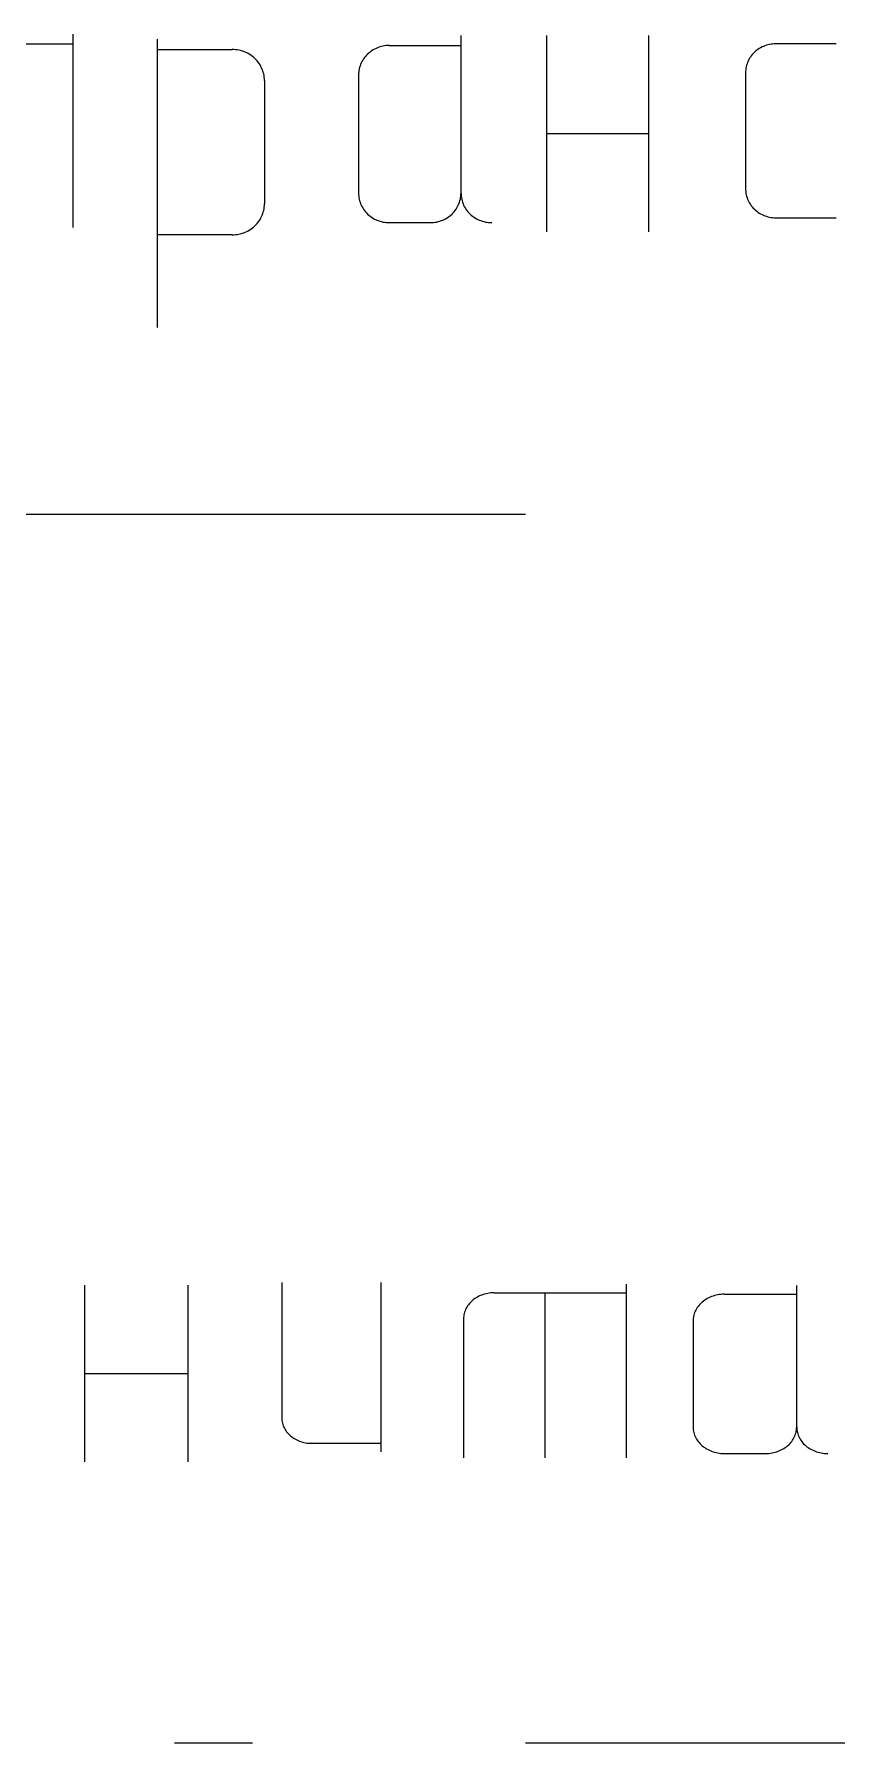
# Model space of a CAD drawing. Extents: x -2918 to -212, y 225 to 5715.
# Drawn here: x -276.15 to -271.99, y 930.8 to 939.67 of the extents above; entities that cross this region are included whole.
import ezdxf

# ---------------------------------------------------------------- set-up
doc = ezdxf.new("R2010")
doc.units = 0
doc.layers.get('0').update_dxf_attribs({"linetype": 'CONTINUOUS'})

# ---------------------------------------------------------------- blocks, each defined once
blk = doc.blocks.new('УСЛ__ОБОЗНАЧЕНИЯ_ГЕО_2')
at = {"color": 18, "linetype": 'CONTINUOUS'}
for p, q in [((199.5764, -92.3983), (199.5764, -93.4012)), ((201.5901, -93.2233), (201.5901, -92.4058)), ((202.0328, -92.4047), (202.0328, -93.4238)), ((202.5626, -92.4047), (202.5626, -93.4238)), ((198.8984, -92.4485), (199.5764, -92.4485)), ((200.0144, -92.4247), (200.0144, -93.9208)), ((200.0144, -92.478), (200.4034, -92.478)), ((200.4122, -92.4784), (200.4034, -92.478)), ((200.4209, -92.4789), (200.4122, -92.4784)), ((200.4295, -92.4802), (200.4209, -92.4789)), ((200.4381, -92.4816), (200.4295, -92.4802)), ((200.4465, -92.4835), (200.4381, -92.4816)), ((200.455, -92.486), (200.4465, -92.4835)), ((200.4631, -92.4889), (200.455, -92.486)), ((200.4712, -92.4921), (200.4631, -92.4889)), ((200.4792, -92.4956), (200.4712, -92.4921)), ((200.4867, -92.4995), (200.4792, -92.4956)), ((200.4943, -92.5042), (200.4867, -92.4995)), ((201.1114, -92.4965), (201.1055, -92.5019)), ((201.118, -92.4912), (201.1114, -92.4965)), ((201.1245, -92.4862), (201.118, -92.4912)), ((201.1314, -92.4819), (201.1245, -92.4862)), ((201.1386, -92.4775), (201.1314, -92.4819)), ((201.1457, -92.4738), (201.1386, -92.4775)), ((201.1534, -92.4704), (201.1457, -92.4738)), ((201.161, -92.4672), (201.1534, -92.4704)), ((201.1689, -92.4645), (201.161, -92.4672)), ((201.1769, -92.4622), (201.1689, -92.4645)), ((201.185, -92.4604), (201.1769, -92.4622)), ((201.1931, -92.459), (201.185, -92.4604)), ((201.2015, -92.4577), (201.1931, -92.459)), ((201.2098, -92.4572), (201.2015, -92.4577)), ((201.2182, -92.457), (201.2098, -92.4572)), ((201.2182, -92.457), (201.5901, -92.457)), ((203.1066, -92.4983), (203.1012, -92.5044)), ((203.1122, -92.4926), (203.1066, -92.4983)), ((203.118, -92.4873), (203.1122, -92.4926)), ((203.1244, -92.4819), (203.118, -92.4873)), ((203.1308, -92.4773), (203.1244, -92.4819)), ((203.1375, -92.4729), (203.1308, -92.4773)), ((203.1446, -92.4686), (203.1375, -92.4729)), ((203.1517, -92.4649), (203.1446, -92.4686)), ((203.1593, -92.4617), (203.1517, -92.4649)), ((203.1667, -92.4586), (203.1593, -92.4617)), ((203.1743, -92.456), (203.1667, -92.4586)), ((203.1823, -92.4537), (203.1743, -92.456)), ((203.1903, -92.4519), (203.1823, -92.4537)), ((203.1983, -92.4505), (203.1903, -92.4519)), ((203.2064, -92.4494), (203.1983, -92.4505)), ((203.2146, -92.4487), (203.2064, -92.4494)), ((203.2227, -92.4485), (203.2146, -92.4487)), ((203.5356, -92.4485), (203.2227, -92.4485)), ((200.5014, -92.5088), (200.4943, -92.5042)), ((200.5082, -92.5138), (200.5014, -92.5088)), ((200.5151, -92.5193), (200.5082, -92.5138)), ((200.5213, -92.525), (200.5151, -92.5193)), ((200.5274, -92.5312), (200.5213, -92.525)), ((200.533, -92.5376), (200.5274, -92.5312)), ((200.5383, -92.5442), (200.533, -92.5376)), ((200.5432, -92.5511), (200.5383, -92.5442)), ((200.5478, -92.5582), (200.5432, -92.5511)), ((200.5519, -92.5657), (200.5478, -92.5582)), ((200.5556, -92.5732), (200.5519, -92.5657)), ((200.559, -92.581), (200.5556, -92.5732)), ((200.562, -92.5888), (200.559, -92.581)), ((200.5644, -92.597), (200.562, -92.5888)), ((201.0608, -92.5864), (201.0596, -92.5944)), ((201.0623, -92.5783), (201.0608, -92.5864)), ((201.0643, -92.5707), (201.0623, -92.5783)), ((201.0665, -92.5629), (201.0643, -92.5707)), ((201.0695, -92.5554), (201.0665, -92.5629)), ((201.0726, -92.5479), (201.0695, -92.5554)), ((201.0761, -92.5408), (201.0726, -92.5479)), ((201.0801, -92.5337), (201.0761, -92.5408)), ((201.0845, -92.5269), (201.0801, -92.5337)), ((201.0892, -92.5202), (201.0845, -92.5269)), ((201.0942, -92.514), (201.0892, -92.5202)), ((201.0998, -92.5077), (201.0942, -92.514)), ((201.1055, -92.5019), (201.0998, -92.5077)), ((203.0672, -92.5831), (203.0666, -92.591)), ((203.0682, -92.5753), (203.0672, -92.5831)), ((203.0698, -92.5677), (203.0682, -92.5753)), ((203.0717, -92.56), (203.0698, -92.5677)), ((203.0739, -92.5526), (203.0717, -92.56)), ((203.0767, -92.5451), (203.0739, -92.5526)), ((203.08, -92.5378), (203.0767, -92.5451)), ((203.0834, -92.5307), (203.08, -92.5378)), ((203.0873, -92.5237), (203.0834, -92.5307)), ((203.0917, -92.5172), (203.0873, -92.5237)), ((203.0962, -92.5106), (203.0917, -92.5172)), ((203.1012, -92.5044), (203.0962, -92.5106)), ((200.5664, -92.605), (200.5644, -92.597)), ((200.5681, -92.6134), (200.5664, -92.605)), ((200.5693, -92.6217), (200.5681, -92.6134)), ((200.5698, -92.6299), (200.5693, -92.6217)), ((200.5701, -92.6385), (200.5698, -92.6299)), ((200.5701, -92.6385), (200.5701, -93.2797)), ((201.0591, -92.6022), (201.0588, -92.6104)), ((201.0588, -92.6104), (201.0588, -93.2233)), ((201.0596, -92.5944), (201.0591, -92.6022)), ((203.0666, -92.591), (203.0663, -92.599)), ((203.0663, -92.599), (203.0663, -93.2007)), ((202.0328, -92.9144), (202.5626, -92.9144)), ((203.0663, -93.2007), (203.0666, -93.2086)), ((203.0666, -93.2086), (203.0672, -93.2164)), ((200.5681, -93.3048), (200.5693, -93.2964)), ((200.5693, -93.2964), (200.5698, -93.2881)), ((200.5698, -93.2881), (200.5701, -93.2797)), ((201.0588, -93.2233), (201.0591, -93.2313)), ((201.0591, -93.2313), (201.0596, -93.2393)), ((201.0596, -93.2393), (201.0608, -93.2473)), ((201.0608, -93.2473), (201.0623, -93.2552)), ((201.0623, -93.2552), (201.0643, -93.263)), ((201.0643, -93.263), (201.0665, -93.2706)), ((201.0665, -93.2706), (201.0695, -93.2783)), ((201.0695, -93.2783), (201.0726, -93.2858)), ((201.0726, -93.2858), (201.0761, -93.2929)), ((201.0761, -93.2929), (201.0801, -93.3)), ((201.5686, -93.3), (201.5726, -93.2929)), ((201.5726, -93.2929), (201.5762, -93.2858)), ((201.5762, -93.2858), (201.5795, -93.2783)), ((201.5795, -93.2783), (201.5823, -93.2706)), ((201.5823, -93.2706), (201.5846, -93.263)), ((201.5846, -93.263), (201.5866, -93.2552)), ((201.5866, -93.2552), (201.5881, -93.2473)), ((201.5881, -93.2473), (201.5893, -93.2393)), ((201.5893, -93.2393), (201.5898, -93.2313)), ((201.5898, -93.2313), (201.5901, -93.2233)), ((201.5901, -93.2233), (201.5903, -93.2313)), ((201.5903, -93.2313), (201.5908, -93.2393)), ((201.5908, -93.2393), (201.592, -93.2473)), ((201.592, -93.2473), (201.5937, -93.2552)), ((201.5937, -93.2552), (201.5955, -93.263)), ((201.5955, -93.263), (201.5978, -93.2706)), ((201.5978, -93.2706), (201.6008, -93.2783)), ((201.6008, -93.2783), (201.6038, -93.2858)), ((201.6038, -93.2858), (201.6073, -93.2929)), ((201.6073, -93.2929), (201.6113, -93.3)), ((203.0672, -93.2164), (203.0682, -93.2242)), ((203.0682, -93.2242), (203.0698, -93.2319)), ((203.0698, -93.2319), (203.0717, -93.2395)), ((203.0717, -93.2395), (203.0739, -93.2472)), ((203.0739, -93.2472), (203.0767, -93.2546)), ((203.0767, -93.2546), (203.08, -93.2619)), ((203.08, -93.2619), (203.0834, -93.2689)), ((203.0834, -93.2689), (203.0873, -93.276)), ((203.0873, -93.276), (203.0917, -93.2825)), ((203.0917, -93.2825), (203.0962, -93.2891)), ((203.0962, -93.2891), (203.1012, -93.2954)), ((203.1012, -93.2954), (203.1066, -93.3014)), ((200.5213, -93.393), (200.5274, -93.387)), ((200.5274, -93.387), (200.533, -93.3806)), ((200.533, -93.3806), (200.5383, -93.374)), ((200.5383, -93.374), (200.5432, -93.3669)), ((200.5432, -93.3669), (200.5478, -93.3597)), ((200.5478, -93.3597), (200.5519, -93.3523)), ((200.5519, -93.3523), (200.5556, -93.3448)), ((200.5556, -93.3448), (200.559, -93.3372)), ((200.559, -93.3372), (200.562, -93.3292)), ((200.562, -93.3292), (200.5644, -93.3211)), ((200.5644, -93.3211), (200.5664, -93.3128)), ((200.5664, -93.3128), (200.5681, -93.3048)), ((201.0801, -93.3), (201.0845, -93.3067)), ((201.0845, -93.3067), (201.0892, -93.3135)), ((201.0892, -93.3135), (201.0942, -93.3197)), ((201.0942, -93.3197), (201.0998, -93.326)), ((201.0998, -93.326), (201.1055, -93.3318)), ((201.1055, -93.3318), (201.1114, -93.3372)), ((201.1114, -93.3372), (201.118, -93.3425)), ((201.118, -93.3425), (201.1245, -93.3473)), ((201.1245, -93.3473), (201.1314, -93.3517)), ((201.1314, -93.3517), (201.1386, -93.356)), ((201.1386, -93.356), (201.1457, -93.3599)), ((201.1457, -93.3599), (201.1534, -93.3633)), ((201.1534, -93.3633), (201.161, -93.3663)), ((201.161, -93.3663), (201.1689, -93.3692)), ((201.1689, -93.3692), (201.1769, -93.3715)), ((201.1769, -93.3715), (201.185, -93.3733)), ((201.185, -93.3733), (201.1931, -93.3747)), ((201.1931, -93.3747), (201.2015, -93.3758)), ((201.2015, -93.3758), (201.2098, -93.3765)), ((201.2098, -93.3765), (201.2182, -93.3766)), ((201.2182, -93.3766), (201.4308, -93.3766)), ((201.4308, -93.3766), (201.439, -93.3765)), ((201.439, -93.3765), (201.4474, -93.3758)), ((201.4474, -93.3758), (201.4557, -93.3747)), ((201.4557, -93.3747), (201.4639, -93.3733)), ((201.4639, -93.3733), (201.4719, -93.3715)), ((201.4719, -93.3715), (201.48, -93.3692)), ((201.48, -93.3692), (201.4878, -93.3663)), ((201.4878, -93.3663), (201.4955, -93.3633)), ((201.4955, -93.3633), (201.5032, -93.3599)), ((201.5032, -93.3599), (201.5103, -93.356)), ((201.5103, -93.356), (201.5176, -93.3517)), ((201.5176, -93.3517), (201.5244, -93.3473)), ((201.5244, -93.3473), (201.5309, -93.3425)), ((201.5309, -93.3425), (201.5375, -93.3372)), ((201.5375, -93.3372), (201.5435, -93.3318)), ((201.5435, -93.3318), (201.5493, -93.326)), ((201.5493, -93.326), (201.5546, -93.3197)), ((201.5546, -93.3197), (201.5597, -93.3135)), ((201.5597, -93.3135), (201.5644, -93.3067)), ((201.5644, -93.3067), (201.5686, -93.3)), ((201.6113, -93.3), (201.6157, -93.3067)), ((201.6157, -93.3067), (201.6206, -93.3135)), ((201.6206, -93.3135), (201.6256, -93.3197)), ((201.6256, -93.3197), (201.6311, -93.326)), ((201.6311, -93.326), (201.6368, -93.3318)), ((201.6368, -93.3318), (201.6428, -93.3372)), ((201.6428, -93.3372), (201.6492, -93.3425)), ((201.6492, -93.3425), (201.6557, -93.3473)), ((201.6557, -93.3473), (201.6627, -93.3517)), ((201.6627, -93.3517), (201.6698, -93.356)), ((201.6698, -93.356), (201.6772, -93.3599)), ((201.6772, -93.3599), (201.6848, -93.3633)), ((201.6848, -93.3633), (201.6923, -93.3663)), ((201.6923, -93.3663), (201.7001, -93.3692)), ((201.7001, -93.3692), (201.7082, -93.3715)), ((201.7082, -93.3715), (201.7163, -93.3733)), ((201.7163, -93.3733), (201.7245, -93.3747)), ((201.7245, -93.3747), (201.7329, -93.3758)), ((201.7329, -93.3758), (201.741, -93.3765)), ((201.741, -93.3765), (201.7494, -93.3766)), ((203.1066, -93.3014), (203.1122, -93.3071)), ((203.1122, -93.3071), (203.118, -93.3124)), ((203.118, -93.3124), (203.1244, -93.3176)), ((203.1244, -93.3176), (203.1308, -93.3224)), ((203.1308, -93.3224), (203.1375, -93.3268)), ((203.1375, -93.3268), (203.1446, -93.3308)), ((203.1446, -93.3308), (203.1517, -93.3348)), ((203.1517, -93.3348), (203.1593, -93.338)), ((203.1593, -93.338), (203.1667, -93.3411)), ((203.1667, -93.3411), (203.1743, -93.3437)), ((203.1743, -93.3437), (203.1823, -93.3461)), ((203.1823, -93.3461), (203.1903, -93.3478)), ((203.1903, -93.3478), (203.1983, -93.3493)), ((203.1983, -93.3493), (203.2064, -93.3501)), ((203.2064, -93.3501), (203.2146, -93.3509)), ((203.2146, -93.3509), (203.2227, -93.351)), ((203.2227, -93.351), (203.5356, -93.351)), ((200.4034, -93.4398), (200.0144, -93.4398)), ((200.4034, -93.4398), (200.4122, -93.4398)), ((200.4122, -93.4398), (200.4209, -93.4389)), ((200.4209, -93.4389), (200.4295, -93.4378)), ((200.4295, -93.4378), (200.4381, -93.4364)), ((200.4381, -93.4364), (200.4465, -93.4345)), ((200.4465, -93.4345), (200.455, -93.4321)), ((200.455, -93.4321), (200.4631, -93.4293)), ((200.4631, -93.4293), (200.4712, -93.4259)), ((200.4712, -93.4259), (200.4792, -93.4225)), ((200.4792, -93.4225), (200.4867, -93.4183)), ((200.4867, -93.4183), (200.4943, -93.414)), ((200.4943, -93.414), (200.5014, -93.4094)), ((200.5014, -93.4094), (200.5082, -93.4042)), ((200.5082, -93.4042), (200.5151, -93.3987)), ((200.5151, -93.3987), (200.5213, -93.393)), ((197.0676, -94.8899), (201.9247, -94.8899)), ((200.6606, -98.8773), (200.6606, -99.5807)), ((201.1749, -98.8773), (201.1749, -99.7566)), ((202.4472, -98.8862), (202.4472, -99.7876)), ((199.6369, -98.892), (199.6369, -99.8079)), ((200.1726, -98.892), (200.1726, -99.8079)), ((201.6498, -98.971), (201.6442, -98.9761)), ((201.6557, -98.9662), (201.6498, -98.971)), ((201.6622, -98.9614), (201.6557, -98.9662)), ((201.6687, -98.9572), (201.6622, -98.9614)), ((201.6754, -98.9532), (201.6687, -98.9572)), ((201.6826, -98.9494), (201.6754, -98.9532)), ((201.6898, -98.946), (201.6826, -98.9494)), ((201.6975, -98.9432), (201.6898, -98.946)), ((201.7049, -98.9404), (201.6975, -98.9432)), ((201.7127, -98.938), (201.7049, -98.9404)), ((201.7208, -98.936), (201.7127, -98.938)), ((201.7288, -98.9344), (201.7208, -98.936)), ((201.7369, -98.9331), (201.7288, -98.9344)), ((201.7451, -98.9321), (201.7369, -98.9331)), ((201.7534, -98.9315), (201.7451, -98.9321)), ((201.7616, -98.9313), (201.7534, -98.9315)), ((201.7616, -98.9313), (202.4472, -98.9313)), ((202.0252, -98.9313), (202.0252, -99.7876)), ((202.8476, -98.9745), (202.8416, -98.9793)), ((202.8543, -98.9697), (202.8476, -98.9745)), ((202.8609, -98.9652), (202.8543, -98.9697)), ((202.8678, -98.9614), (202.8609, -98.9652)), ((202.8751, -98.9574), (202.8678, -98.9614)), ((202.8823, -98.954), (202.8751, -98.9574)), ((202.8901, -98.951), (202.8823, -98.954)), ((202.8977, -98.9481), (202.8901, -98.951)), ((202.9058, -98.9457), (202.8977, -98.9481)), ((202.9138, -98.9436), (202.9058, -98.9457)), ((202.922, -98.942), (202.9138, -98.9436)), ((202.9302, -98.9408), (202.922, -98.942)), ((202.9387, -98.9396), (202.9302, -98.9408)), ((202.9471, -98.9392), (202.9387, -98.9396)), ((202.9555, -98.939), (202.9471, -98.9392)), ((202.9555, -98.939), (203.3316, -98.939)), ((203.3316, -99.6277), (203.3316, -98.893)), ((201.6038, -99.0594), (201.6035, -99.0666)), ((201.6044, -99.0523), (201.6038, -99.0594)), ((201.6054, -99.0453), (201.6044, -99.0523)), ((201.6069, -99.0384), (201.6054, -99.0453)), ((201.609, -99.0316), (201.6069, -99.0384)), ((201.6111, -99.0248), (201.609, -99.0316)), ((201.614, -99.0181), (201.6111, -99.0248)), ((201.6173, -99.0116), (201.614, -99.0181)), ((201.6208, -99.0052), (201.6173, -99.0116)), ((201.6246, -98.9989), (201.6208, -99.0052)), ((201.6291, -98.993), (201.6246, -98.9989)), ((201.6337, -98.9871), (201.6291, -98.993)), ((201.6387, -98.9815), (201.6337, -98.9871)), ((201.6442, -98.9761), (201.6387, -98.9815)), ((202.7953, -99.0624), (202.7947, -99.0695)), ((202.7964, -99.0552), (202.7953, -99.0624)), ((202.798, -99.048), (202.7964, -99.0552)), ((202.8, -99.0412), (202.798, -99.048)), ((202.8022, -99.0341), (202.8, -99.0412)), ((202.8052, -99.0274), (202.8022, -99.0341)), ((202.8084, -99.0207), (202.8052, -99.0274)), ((202.812, -99.0143), (202.8084, -99.0207)), ((202.816, -99.0079), (202.812, -99.0143)), ((202.8204, -99.0018), (202.816, -99.0079)), ((202.8252, -98.9958), (202.8204, -99.0018)), ((202.8302, -98.9902), (202.8252, -98.9958)), ((202.8358, -98.9846), (202.8302, -98.9902)), ((202.8416, -98.9793), (202.8358, -98.9846)), ((201.6035, -99.0666), (201.6035, -99.7876)), ((202.7947, -99.0695), (202.7944, -99.0768)), ((202.7944, -99.0768), (202.7944, -99.6277)), ((199.6369, -99.35), (200.1726, -99.35)), ((200.6606, -99.5807), (200.6609, -99.5876)), ((200.6609, -99.5876), (200.6614, -99.5945)), ((200.6614, -99.5945), (200.6625, -99.6015)), ((200.6625, -99.6015), (200.6641, -99.608)), ((200.6641, -99.608), (200.666, -99.6148)), ((200.666, -99.6148), (200.6681, -99.6215)), ((200.6681, -99.6215), (200.671, -99.628)), ((200.671, -99.628), (200.674, -99.6344)), ((200.674, -99.6344), (200.6775, -99.6405)), ((200.6775, -99.6405), (200.6812, -99.6467)), ((200.6812, -99.6467), (200.6855, -99.6525)), ((200.6855, -99.6525), (200.6901, -99.6582)), ((200.6901, -99.6582), (200.695, -99.6637)), ((200.695, -99.6637), (200.7004, -99.669)), ((200.7004, -99.669), (200.7058, -99.6741)), ((200.7058, -99.6741), (200.7116, -99.6787)), ((200.7116, -99.6787), (200.7179, -99.6832)), ((200.7179, -99.6832), (200.7242, -99.6875)), ((202.7944, -99.6277), (202.7947, -99.6349)), ((202.7947, -99.6349), (202.7953, -99.6421)), ((202.7953, -99.6421), (202.7964, -99.6493)), ((202.7964, -99.6493), (202.798, -99.6563)), ((202.798, -99.6563), (202.8, -99.6634)), ((202.8, -99.6634), (202.8022, -99.6702)), ((202.8022, -99.6702), (202.8052, -99.6771)), ((202.8052, -99.6771), (202.8084, -99.6838)), ((202.8084, -99.6838), (202.812, -99.6902)), ((203.314, -99.6902), (203.3175, -99.6838)), ((203.3175, -99.6838), (203.3209, -99.6771)), ((203.3209, -99.6771), (203.3237, -99.6702)), ((203.3237, -99.6702), (203.326, -99.6634)), ((203.326, -99.6634), (203.3281, -99.6563)), ((203.3281, -99.6563), (203.3296, -99.6493)), ((203.3296, -99.6493), (203.3308, -99.6421)), ((203.3308, -99.6421), (203.3314, -99.6349)), ((203.3314, -99.6349), (203.3316, -99.6277)), ((203.3316, -99.6277), (203.3318, -99.6349)), ((203.3318, -99.6349), (203.3324, -99.6421)), ((203.3324, -99.6421), (203.3335, -99.6493)), ((203.3335, -99.6493), (203.3352, -99.6563)), ((203.3352, -99.6563), (203.3371, -99.6634)), ((203.3371, -99.6634), (203.3394, -99.6702)), ((203.3394, -99.6702), (203.3424, -99.6771)), ((203.3424, -99.6771), (203.3455, -99.6838)), ((203.3455, -99.6838), (203.3491, -99.6902)), ((200.7242, -99.6875), (200.7309, -99.6913)), ((200.7309, -99.6913), (200.7379, -99.6949)), ((200.7379, -99.6949), (200.7448, -99.6982)), ((200.7448, -99.6982), (200.7523, -99.7011)), ((200.7523, -99.7011), (200.7595, -99.7038)), ((200.7595, -99.7038), (200.7673, -99.7062)), ((200.7673, -99.7062), (200.7749, -99.7081)), ((200.7749, -99.7081), (200.7828, -99.7097)), ((200.7828, -99.7097), (200.7907, -99.711)), ((200.7907, -99.711), (200.7988, -99.7118)), ((200.7988, -99.7118), (200.8068, -99.7124)), ((200.8068, -99.7124), (200.8149, -99.7126)), ((200.8149, -99.7126), (201.1749, -99.7126)), ((202.812, -99.6902), (202.816, -99.6966)), ((202.816, -99.6966), (202.8204, -99.7027)), ((202.8204, -99.7027), (202.8252, -99.7088)), ((202.8252, -99.7088), (202.8302, -99.7144)), ((202.8302, -99.7144), (202.8358, -99.72)), ((202.8358, -99.72), (202.8416, -99.7252)), ((202.8416, -99.7252), (202.8476, -99.73)), ((202.8476, -99.73), (202.8543, -99.7348)), ((202.8543, -99.7348), (202.8609, -99.7391)), ((202.8609, -99.7391), (202.8678, -99.7431)), ((202.8678, -99.7431), (202.8751, -99.747)), ((202.8751, -99.747), (202.8823, -99.7505)), ((202.8823, -99.7505), (202.8901, -99.7535)), ((202.8901, -99.7535), (202.8977, -99.7562)), ((202.8977, -99.7562), (202.9058, -99.7588)), ((202.9058, -99.7588), (202.9138, -99.7609)), ((202.9138, -99.7609), (202.922, -99.7625)), ((202.922, -99.7625), (202.9302, -99.7638)), ((202.9302, -99.7638), (202.9387, -99.7647)), ((202.9387, -99.7647), (202.9471, -99.7654)), ((202.9471, -99.7654), (202.9555, -99.7655)), ((202.9555, -99.7655), (203.1705, -99.7655)), ((203.1705, -99.7655), (203.1788, -99.7654)), ((203.1788, -99.7654), (203.1873, -99.7647)), ((203.1873, -99.7647), (203.1957, -99.7638)), ((203.1957, -99.7638), (203.204, -99.7625)), ((203.204, -99.7625), (203.2121, -99.7609)), ((203.2121, -99.7609), (203.2203, -99.7588)), ((203.2203, -99.7588), (203.2282, -99.7562)), ((203.2282, -99.7562), (203.236, -99.7535)), ((203.236, -99.7535), (203.2437, -99.7505)), ((203.2437, -99.7505), (203.2509, -99.747)), ((203.2509, -99.747), (203.2583, -99.7431)), ((203.2583, -99.7431), (203.2652, -99.7391)), ((203.2652, -99.7391), (203.2718, -99.7348)), ((203.2718, -99.7348), (203.2784, -99.73)), ((203.2784, -99.73), (203.2845, -99.7252)), ((203.2845, -99.7252), (203.2904, -99.72)), ((203.2904, -99.72), (203.2957, -99.7144)), ((203.2957, -99.7144), (203.3009, -99.7088)), ((203.3009, -99.7088), (203.3056, -99.7027)), ((203.3056, -99.7027), (203.3099, -99.6966)), ((203.3099, -99.6966), (203.314, -99.6902)), ((203.3491, -99.6902), (203.3531, -99.6966)), ((203.3531, -99.6966), (203.3575, -99.7027)), ((203.3575, -99.7027), (203.3624, -99.7088)), ((203.3624, -99.7088), (203.3675, -99.7144)), ((203.3675, -99.7144), (203.3731, -99.72)), ((203.3731, -99.72), (203.3788, -99.7252)), ((203.3788, -99.7252), (203.3849, -99.73)), ((203.3849, -99.73), (203.3914, -99.7348)), ((203.3914, -99.7348), (203.398, -99.7391)), ((203.398, -99.7391), (203.405, -99.7431)), ((203.405, -99.7431), (203.4122, -99.747)), ((203.4122, -99.747), (203.4197, -99.7505)), ((203.4197, -99.7505), (203.4273, -99.7535)), ((203.4273, -99.7535), (203.435, -99.7562)), ((203.435, -99.7562), (203.4429, -99.7588)), ((203.4429, -99.7588), (203.4511, -99.7609)), ((203.4511, -99.7609), (203.4593, -99.7625)), ((203.4593, -99.7625), (203.4675, -99.7638)), ((203.4675, -99.7638), (203.476, -99.7647)), ((203.476, -99.7647), (203.4842, -99.7654)), ((203.4842, -99.7654), (203.4927, -99.7655)), ((200.1033, -101.2671), (200.5081, -101.2671)), ((201.9247, -101.2671), (206.7819, -101.2671))]:
    blk.add_line(p, q, dxfattribs=at)

msp = doc.modelspace()

# ---------------------------------------------------------------- block references
msp.add_blockref('УСЛ__ОБОЗНАЧЕНИЯ_ГЕО_2', (-475.527, 1032.0663))

doc.saveas('drawing.dxf')
